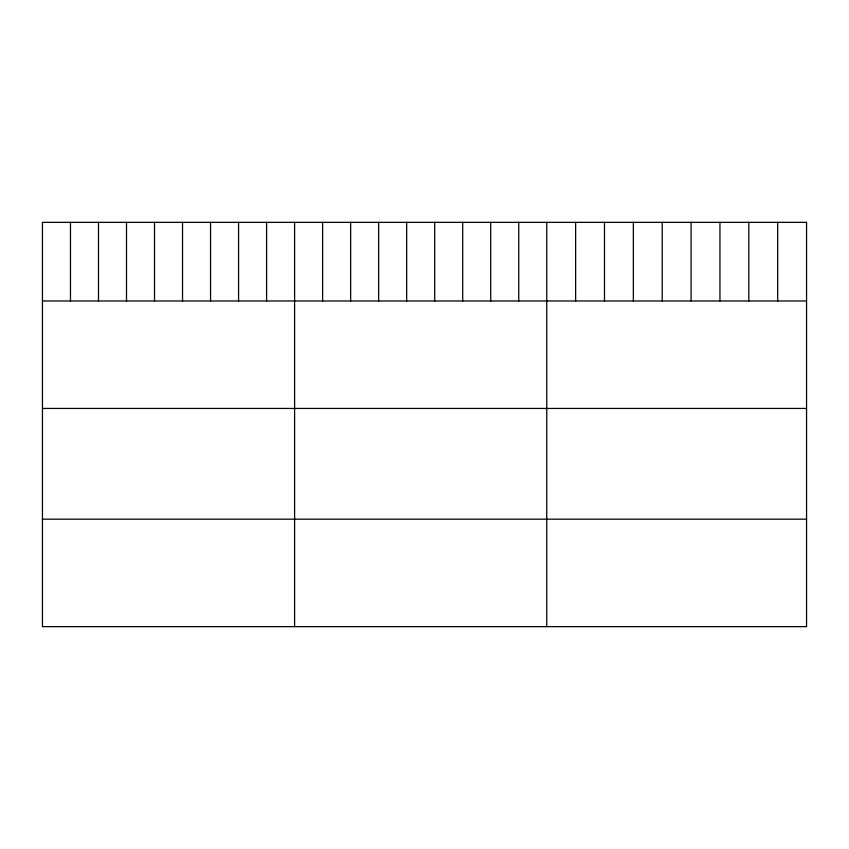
<?xml version="1.0" encoding="UTF-8"?>
<svg xmlns="http://www.w3.org/2000/svg" width="849" height="849" viewBox="0 0 849 849"><rect width="100%" height="100%" fill="white"/><g stroke="black" fill="none" stroke-linecap="round" stroke-linejoin="round"><path stroke-width="1.27" d="M42.45 300.971L806.55 300.971M42.45 408.443L806.55 408.443M42.45 519.174L806.55 519.174M777.684 222.353L777.684 300.971M748.818 222.353L748.818 300.971M719.952 222.353L719.952 300.971M691.086 222.353L691.086 300.971M662.22 222.353L662.22 300.971M633.354 222.353L633.354 300.971M604.488 222.353L604.488 300.971M575.622 222.353L575.622 300.971M546.756 222.353L546.756 626.647M518.739 222.353L518.739 300.971M490.722 222.353L490.722 300.971M462.705 222.353L462.705 300.971M434.688 222.353L434.688 300.971M406.671 222.353L406.671 300.971M378.654 222.353L378.654 300.971M350.637 222.353L350.637 300.971M322.62 222.353L322.62 300.971M294.603 222.353L294.603 626.647M266.586 222.353L266.586 300.971M238.569 222.353L238.569 300.971M210.552 222.353L210.552 300.971M182.535 222.353L182.535 300.971M154.518 222.353L154.518 300.971M126.501 222.353L126.501 300.971M98.484 222.353L98.484 300.971M70.467 222.353L70.467 300.971M806.55 222.353L42.45 222.353L42.45 626.647L806.55 626.647L806.55 222.353"/></g></svg>
